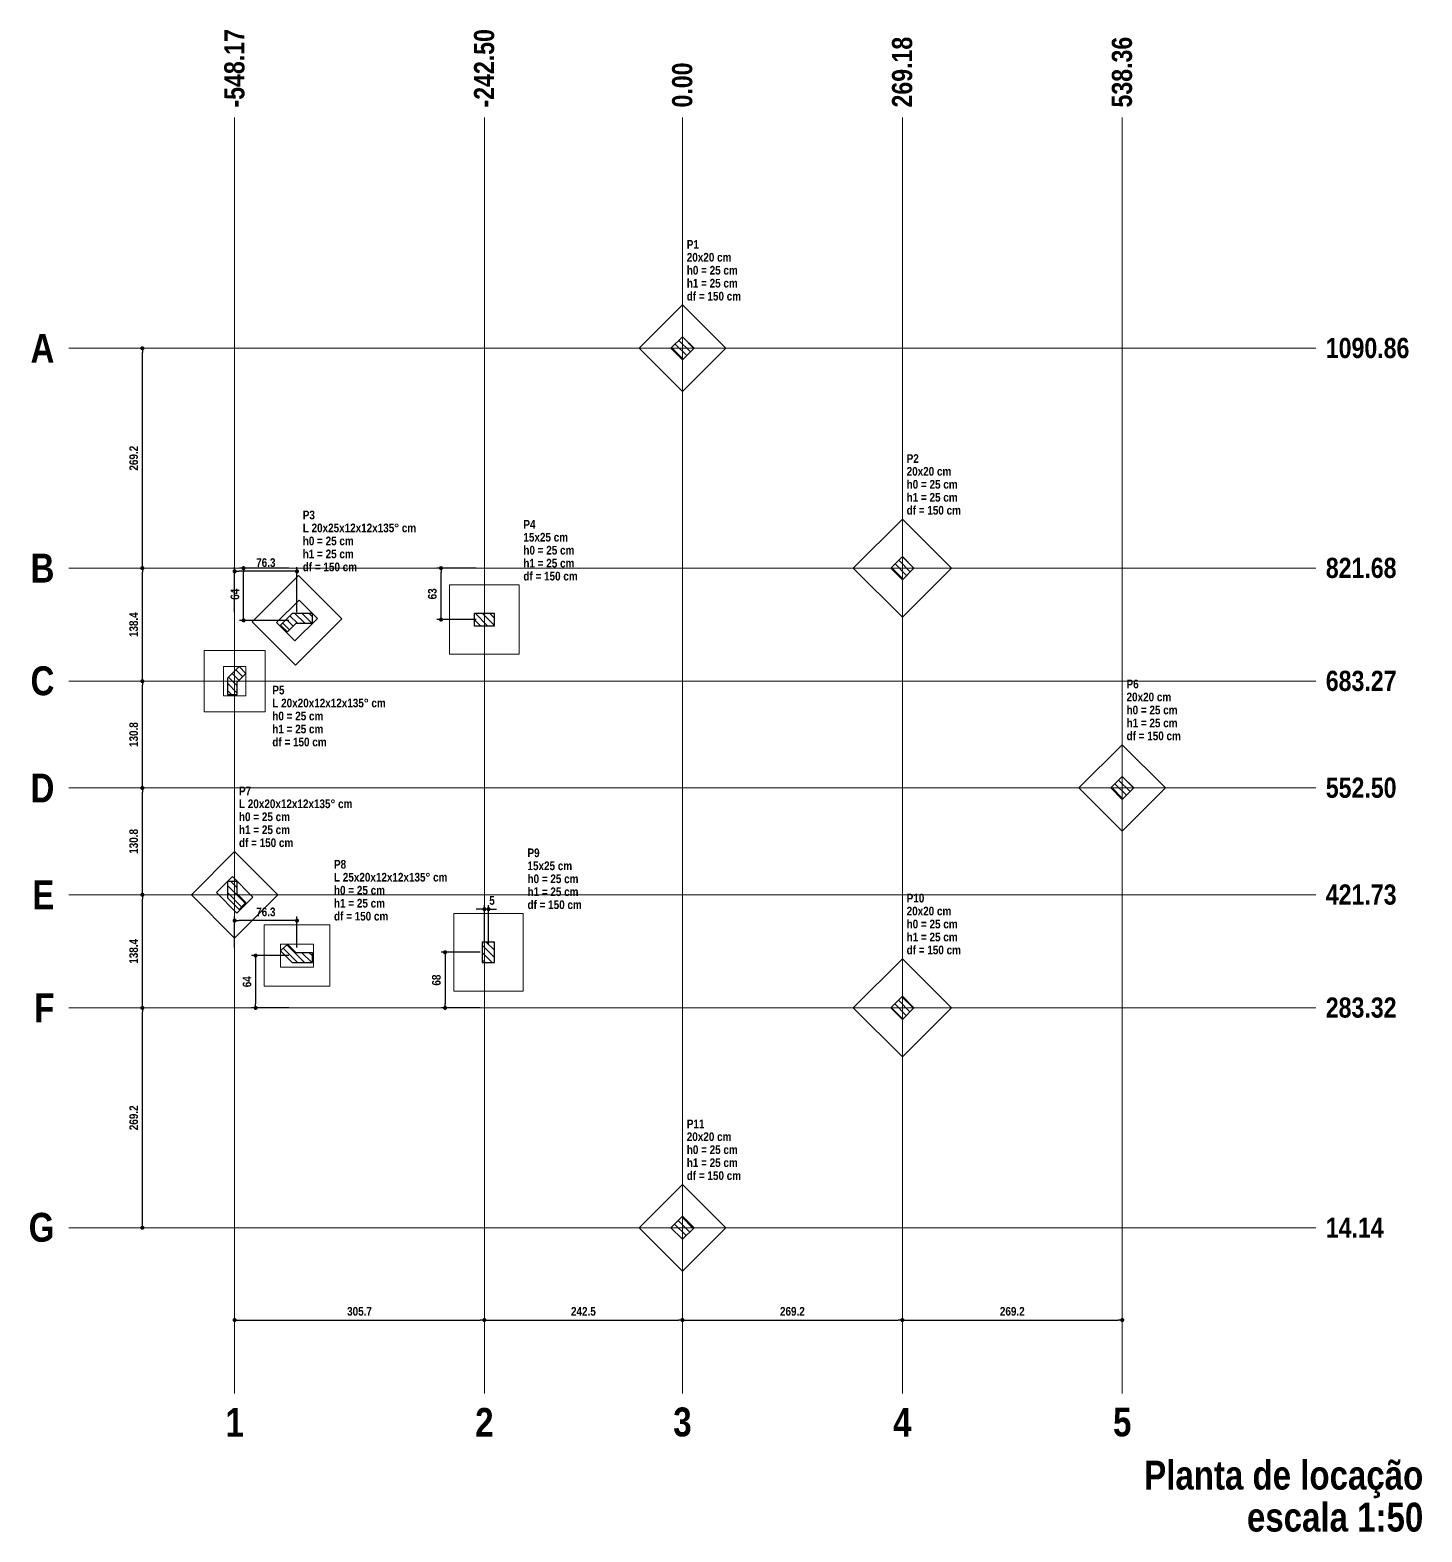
# Model space of a CAD drawing. Header units: millimetres. Extents: x 2249 to 2676, y -663 to -441.
# Drawn here: x 2249.16 to 2283.23, y -511.32 to -474.54 of the extents above; entities that cross this region are included whole.
import ezdxf

# ---------------------------------------------------------------- set-up
doc = ezdxf.new("R2010")
doc.units = ezdxf.units.MM
doc.header["$LTSCALE"] = 0.5
doc.header["$MEASUREMENT"] = 0
doc.header["$PDMODE"] = 34
doc.layers.get('0').update_dxf_attribs({"linetype": 'CONTINUOUS'})
doc.layers.get('DEFPOINTS').update_dxf_attribs({"linetype": 'CONTINUOUS'})
for name, color, linetype, lineweight in [('LC-Cotas', 7, 'CONTINUOUS', 5), ('LC-Eixos', 7, 'CONTINUOUS', 5), ('LC-Hachuras dos pilares', 9, 'CONTINUOUS', 5), ('LC-Seção das fundações', 7, 'CONTINUOUS', 5), ('LC-Seção dos pilares', 4, 'CONTINUOUS', 30), ('LC-Textos', 3, 'CONTINUOUS', 20)]:
    doc.layers.add(name, color=color, linetype=linetype, lineweight=lineweight)
doc.styles.add('ARIAL', font='ARIALNB.TTF')
doc.dimstyles.new('UM_50.000000', dxfattribs={"dimtxt": 0.18, "dimasz": 0.1, "dimexe": 0.1, "dimexo": 0.2, "dimgap": 0, "dimtad": 1, "dimtih": 1, "dimtoh": 1, "dimdec": 1, "dimlfac": 50, "dimzin": 0, "dimdsep": 46, "dimtxsty": 'Standard', "dimblk": 'CLOSED', "dimblk1": 'CLOSED', "dimblk2": 'CLOSED', "dimcen": 0.09, "dimdle": 0.1, "dimadec": 1, "dimazin": 2, "dimtfac": 1, "dimtdec": 4, "dimtofl": 0, "dimtmove": 0, "dimatfit": 3, "dimldrblk": 'CLOSED', "dimfxl": 1, "dimtolj": 1, "dimarcsym": 0})
pattern_1 = [(135, (2265.12962, -504.15337), (-0.08838835, -0.08838835), [])]

# ---------------------------------------------------------------- blocks, each defined once
blk = doc.blocks.new('_Dot')
at = {"color": 0, "linetype": 'ByBlock', "lineweight": -2}
blk.add_line((-0.5, 0), (-1, 0), dxfattribs=at)
at = {"color": 0, "linetype": 'ByBlock', "const_width": 0.5}
blk.add_lwpolyline([(-0.25, 0, 1), (0.25, 0, 1)], format="xyb", close=True, dxfattribs=at)
blk = doc.blocks.new('*D116')
at = {"layer": 'DEFPOINTS', "color": 0}
for p in [(2254.384, -487.72), (2255.692, -487.72), (2255.692, -489)]:
    blk.add_point(p, dxfattribs=at)
at = {"layer": 'LC-Cotas', "color": 0, "lineweight": -2}
for p, q in [((2255.492, -487.72), (2254.284, -487.72)), ((2254.384, -488.9), (2254.384, -487.82)), ((2255.492, -489), (2254.284, -489))]:
    blk.add_line(p, q, dxfattribs=at)
at = {"layer": 'LC-Cotas', "color": 0, "lineweight": -2, "xscale": 0.1, "yscale": 0.1, "zscale": 0.1}
for p, rotation in [((2254.384, -487.72), 90), ((2254.384, -489), 270)]:
    blk.add_blockref('_Dot', p, dxfattribs=dict(at, rotation=rotation))
at = {"layer": 'LC-Cotas', "insert": (2254.173, -488.36), "char_height": 0.2118, "attachment_point": 5, "rotation": 90, "style": 'ARIAL'}
blk.add_mtext('\\A1;64', dxfattribs=at)
blk = doc.blocks.new('DOT')
at = {"color": 210}
for p, q in [((-1, 0), (1, 0)), ((0, 1), (0, -1))]:
    blk.add_line(p, q, dxfattribs=at)
blk.add_circle((0, 0), 0.25, dxfattribs=at)
blk = doc.blocks.new('*D117')
at = {"layer": 'DEFPOINTS', "color": 0}
for p in [(2254.166, -487.798), (2254.166, -489), (2255.692, -489)]:
    blk.add_point(p, dxfattribs=at)
at = {"layer": 'LC-Cotas', "color": 0, "lineweight": -2}
for p, q in [((2254.166, -488.8), (2254.166, -487.698)), ((2255.592, -487.798), (2254.266, -487.798)), ((2255.692, -488.8), (2255.692, -487.698))]:
    blk.add_line(p, q, dxfattribs=at)
at = {"layer": 'LC-Cotas', "color": 0, "lineweight": -2, "xscale": 0.1, "yscale": 0.1, "zscale": 0.1, "rotation": 180}
blk.add_blockref('_Dot', (2254.166, -487.798), dxfattribs=at)
at = {"layer": 'LC-Cotas', "color": 0, "lineweight": -2, "xscale": 0.1, "yscale": 0.1, "zscale": 0.1}
blk.add_blockref('_Dot', (2255.692, -487.798), dxfattribs=at)
at = {"layer": 'LC-Cotas', "insert": (2254.929, -487.586), "char_height": 0.2118, "attachment_point": 5, "rotation": 0.0057, "style": 'ARIAL'}
blk.add_mtext('\\A1;76.3', dxfattribs=at)
blk = doc.blocks.new('*D118')
at = {"layer": 'DEFPOINTS', "color": 0}
for p in [(2259.218, -487.72), (2260.28, -487.72), (2260.28, -488.98)]:
    blk.add_point(p, dxfattribs=at)
at = {"layer": 'LC-Cotas', "color": 0, "lineweight": -2}
for p, q in [((2260.08, -487.72), (2259.118, -487.72)), ((2259.218, -488.88), (2259.218, -487.82)), ((2260.08, -488.98), (2259.118, -488.98))]:
    blk.add_line(p, q, dxfattribs=at)
at = {"layer": 'LC-Cotas', "color": 0, "lineweight": -2, "xscale": 0.1, "yscale": 0.1, "zscale": 0.1}
for p, rotation in [((2259.218, -487.72), 90), ((2259.218, -488.98), 270)]:
    blk.add_blockref('_Dot', p, dxfattribs=dict(at, rotation=rotation))
at = {"layer": 'LC-Cotas', "insert": (2259.006, -488.35), "char_height": 0.2118, "attachment_point": 5, "rotation": 90, "style": 'ARIAL'}
blk.add_mtext('\\A1;63', dxfattribs=at)
blk = doc.blocks.new('*D119')
at = {"layer": 'DEFPOINTS', "color": 0}
for p in [(2255.692, -497.207), (2254.68, -498.487), (2255.692, -498.487)]:
    blk.add_point(p, dxfattribs=at)
at = {"layer": 'LC-Cotas', "color": 0, "lineweight": -2}
for p, q in [((2255.492, -497.207), (2254.58, -497.207)), ((2254.68, -497.307), (2254.68, -498.387)), ((2255.492, -498.487), (2254.58, -498.487))]:
    blk.add_line(p, q, dxfattribs=at)
at = {"layer": 'LC-Cotas', "color": 0, "lineweight": -2, "xscale": 0.1, "yscale": 0.1, "zscale": 0.1}
for p, rotation in [((2254.68, -497.207), 90), ((2254.68, -498.487), 270)]:
    blk.add_blockref('_Dot', p, dxfattribs=dict(at, rotation=rotation))
at = {"layer": 'LC-Cotas', "insert": (2254.469, -497.847), "char_height": 0.2118, "attachment_point": 5, "rotation": 90, "style": 'ARIAL'}
blk.add_mtext('\\A1;64', dxfattribs=at)
blk = doc.blocks.new('*D120')
at = {"layer": 'DEFPOINTS', "color": 0}
for p in [(2254.166, -496.351), (2254.166, -497.207), (2255.692, -497.207)]:
    blk.add_point(p, dxfattribs=at)
at = {"layer": 'LC-Cotas', "color": 0, "lineweight": -2}
for p, q in [((2254.166, -497.007), (2254.166, -496.251)), ((2255.592, -496.351), (2254.266, -496.351)), ((2255.692, -497.007), (2255.692, -496.251))]:
    blk.add_line(p, q, dxfattribs=at)
at = {"layer": 'LC-Cotas', "color": 0, "lineweight": -2, "xscale": 0.1, "yscale": 0.1, "zscale": 0.1, "rotation": 180}
blk.add_blockref('_Dot', (2254.166, -496.351), dxfattribs=at)
at = {"layer": 'LC-Cotas', "color": 0, "lineweight": -2, "xscale": 0.1, "yscale": 0.1, "zscale": 0.1}
blk.add_blockref('_Dot', (2255.692, -496.351), dxfattribs=at)
at = {"layer": 'LC-Cotas', "insert": (2254.929, -496.139), "char_height": 0.2118, "attachment_point": 5, "style": 'ARIAL'}
blk.add_mtext('\\A1;76.3', dxfattribs=at)
blk = doc.blocks.new('*D121')
at = {"layer": 'DEFPOINTS', "color": 0}
for p in [(2260.38, -497.126), (2259.318, -498.487), (2260.38, -498.487)]:
    blk.add_point(p, dxfattribs=at)
at = {"layer": 'LC-Cotas', "color": 0, "lineweight": -2}
for p, q in [((2260.18, -497.126), (2259.218, -497.126)), ((2259.318, -497.226), (2259.318, -498.387)), ((2260.18, -498.487), (2259.218, -498.487))]:
    blk.add_line(p, q, dxfattribs=at)
at = {"layer": 'LC-Cotas', "color": 0, "lineweight": -2, "xscale": 0.1, "yscale": 0.1, "zscale": 0.1}
for p, rotation in [((2259.318, -497.126), 90), ((2259.318, -498.487), 270)]:
    blk.add_blockref('_Dot', p, dxfattribs=dict(at, rotation=rotation))
at = {"layer": 'LC-Cotas', "insert": (2259.106, -497.807), "char_height": 0.2118, "attachment_point": 5, "rotation": 90, "style": 'ARIAL'}
blk.add_mtext('\\A1;68', dxfattribs=at)
blk = doc.blocks.new('*D122')
at = {"layer": 'DEFPOINTS', "color": 0}
for p in [(2260.28, -496.07), (2260.28, -497.126), (2260.38, -497.126)]:
    blk.add_point(p, dxfattribs=at)
at = {"layer": 'LC-Cotas', "color": 0, "lineweight": -2}
for p, q in [((2260.18, -496.07), (2260.08, -496.07)), ((2260.28, -496.926), (2260.28, -495.97)), ((2260.38, -496.926), (2260.38, -495.97)), ((2260.48, -496.07), (2260.58, -496.07))]:
    blk.add_line(p, q, dxfattribs=at)
at = {"layer": 'LC-Cotas', "color": 0, "lineweight": -2, "xscale": 0.1, "yscale": 0.1, "zscale": 0.1}
blk.add_blockref('_Dot', (2260.28, -496.07), dxfattribs=at)
at = {"layer": 'LC-Cotas', "color": 0, "lineweight": -2, "xscale": 0.1, "yscale": 0.1, "zscale": 0.1, "rotation": 180}
blk.add_blockref('_Dot', (2260.38, -496.07), dxfattribs=at)
at = {"layer": 'LC-Cotas', "insert": (2260.467, -495.859), "char_height": 0.2118, "attachment_point": 5, "rotation": 0.0057, "style": 'ARIAL'}
blk.add_mtext('\\A1;5', dxfattribs=at)
blk = doc.blocks.new('*D123')
at = {"layer": 'DEFPOINTS', "color": 0}
for p in [(2251.906, -498.487), (2251.906, -498.487), (2251.906, -503.871)]:
    blk.add_point(p, dxfattribs=at)
at = {"layer": 'LC-Cotas', "color": 0, "lineweight": -2}
blk.add_line((2251.906, -503.771), (2251.906, -498.587), dxfattribs=at)
at = {"layer": 'LC-Cotas', "color": 0, "lineweight": -2, "xscale": 0.1, "yscale": 0.1, "zscale": 0.1}
for p, rotation in [((2251.906, -498.487), 90), ((2251.906, -503.871), 270)]:
    blk.add_blockref('_Dot', p, dxfattribs=dict(at, rotation=rotation))
at = {"layer": 'LC-Cotas', "insert": (2251.694, -501.179), "char_height": 0.2118, "attachment_point": 5, "rotation": 90, "style": 'ARIAL'}
blk.add_mtext('\\A1;269.2', dxfattribs=at)
blk = doc.blocks.new('*D124')
at = {"layer": 'DEFPOINTS', "color": 0}
for p in [(2251.906, -495.719), (2251.906, -495.719), (2251.906, -498.487)]:
    blk.add_point(p, dxfattribs=at)
at = {"layer": 'LC-Cotas', "color": 0, "lineweight": -2}
blk.add_line((2251.906, -498.387), (2251.906, -495.819), dxfattribs=at)
at = {"layer": 'LC-Cotas', "color": 0, "lineweight": -2, "xscale": 0.1, "yscale": 0.1, "zscale": 0.1}
for p, rotation in [((2251.906, -495.719), 90), ((2251.906, -498.487), 270)]:
    blk.add_blockref('_Dot', p, dxfattribs=dict(at, rotation=rotation))
at = {"layer": 'LC-Cotas', "insert": (2251.694, -497.103), "char_height": 0.2118, "attachment_point": 5, "rotation": 90, "style": 'ARIAL'}
blk.add_mtext('\\A1;138.4', dxfattribs=at)
blk = doc.blocks.new('*D125')
at = {"layer": 'DEFPOINTS', "color": 0}
for p in [(2251.906, -493.103), (2251.906, -493.103), (2251.906, -495.719)]:
    blk.add_point(p, dxfattribs=at)
at = {"layer": 'LC-Cotas', "color": 0, "lineweight": -2}
blk.add_line((2251.906, -495.619), (2251.906, -493.203), dxfattribs=at)
at = {"layer": 'LC-Cotas', "color": 0, "lineweight": -2, "xscale": 0.1, "yscale": 0.1, "zscale": 0.1}
for p, rotation in [((2251.906, -493.103), 90), ((2251.906, -495.719), 270)]:
    blk.add_blockref('_Dot', p, dxfattribs=dict(at, rotation=rotation))
at = {"layer": 'LC-Cotas', "insert": (2251.694, -494.411), "char_height": 0.2118, "attachment_point": 5, "rotation": 90, "style": 'ARIAL'}
blk.add_mtext('\\A1;130.8', dxfattribs=at)
blk = doc.blocks.new('*D126')
at = {"layer": 'DEFPOINTS', "color": 0}
for p in [(2251.906, -490.488), (2251.906, -490.488), (2251.906, -493.103)]:
    blk.add_point(p, dxfattribs=at)
at = {"layer": 'LC-Cotas', "color": 0, "lineweight": -2}
blk.add_line((2251.906, -493.003), (2251.906, -490.588), dxfattribs=at)
at = {"layer": 'LC-Cotas', "color": 0, "lineweight": -2, "xscale": 0.1, "yscale": 0.1, "zscale": 0.1}
for p, rotation in [((2251.906, -490.488), 90), ((2251.906, -493.103), 270)]:
    blk.add_blockref('_Dot', p, dxfattribs=dict(at, rotation=rotation))
at = {"layer": 'LC-Cotas', "insert": (2251.694, -491.796), "char_height": 0.2118, "attachment_point": 5, "rotation": 90, "style": 'ARIAL'}
blk.add_mtext('\\A1;130.8', dxfattribs=at)
blk = doc.blocks.new('*D127')
at = {"layer": 'DEFPOINTS', "color": 0}
for p in [(2251.906, -487.72), (2251.906, -487.72), (2251.906, -490.488)]:
    blk.add_point(p, dxfattribs=at)
at = {"layer": 'LC-Cotas', "color": 0, "lineweight": -2}
blk.add_line((2251.906, -490.388), (2251.906, -487.82), dxfattribs=at)
at = {"layer": 'LC-Cotas', "color": 0, "lineweight": -2, "xscale": 0.1, "yscale": 0.1, "zscale": 0.1}
for p, rotation in [((2251.906, -487.72), 90), ((2251.906, -490.488), 270)]:
    blk.add_blockref('_Dot', p, dxfattribs=dict(at, rotation=rotation))
at = {"layer": 'LC-Cotas', "insert": (2251.694, -489.104), "char_height": 0.2118, "attachment_point": 5, "rotation": 90, "style": 'ARIAL'}
blk.add_mtext('\\A1;138.4', dxfattribs=at)
blk = doc.blocks.new('*D128')
at = {"layer": 'DEFPOINTS', "color": 0}
for p in [(2251.906, -482.336), (2251.906, -482.336), (2251.906, -487.72)]:
    blk.add_point(p, dxfattribs=at)
at = {"layer": 'LC-Cotas', "color": 0, "lineweight": -2}
blk.add_line((2251.906, -487.62), (2251.906, -482.436), dxfattribs=at)
at = {"layer": 'LC-Cotas', "color": 0, "lineweight": -2, "xscale": 0.1, "yscale": 0.1, "zscale": 0.1}
for p, rotation in [((2251.906, -482.336), 90), ((2251.906, -487.72), 270)]:
    blk.add_blockref('_Dot', p, dxfattribs=dict(at, rotation=rotation))
at = {"layer": 'LC-Cotas', "insert": (2251.694, -485.028), "char_height": 0.2118, "attachment_point": 5, "rotation": 90, "style": 'ARIAL'}
blk.add_mtext('\\A1;269.2', dxfattribs=at)
blk = doc.blocks.new('*D129')
at = {"layer": 'DEFPOINTS', "color": 0}
for p in [(2254.166, -506.131), (2260.28, -506.131), (2260.28, -506.131)]:
    blk.add_point(p, dxfattribs=at)
at = {"layer": 'LC-Cotas', "color": 0, "lineweight": -2}
blk.add_line((2254.266, -506.131), (2260.18, -506.131), dxfattribs=at)
at = {"layer": 'LC-Cotas', "color": 0, "lineweight": -2, "xscale": 0.1, "yscale": 0.1, "zscale": 0.1, "rotation": 180}
blk.add_blockref('_Dot', (2254.166, -506.131), dxfattribs=at)
at = {"layer": 'LC-Cotas', "color": 0, "lineweight": -2, "xscale": 0.1, "yscale": 0.1, "zscale": 0.1}
blk.add_blockref('_Dot', (2260.28, -506.131), dxfattribs=at)
at = {"layer": 'LC-Cotas', "insert": (2257.223, -505.919), "char_height": 0.2118, "attachment_point": 5, "rotation": 0.0057, "style": 'ARIAL'}
blk.add_mtext('\\A1;305.7', dxfattribs=at)
blk = doc.blocks.new('*D130')
at = {"layer": 'DEFPOINTS', "color": 0}
for p in [(2260.28, -506.131), (2265.13, -506.131), (2265.13, -506.131)]:
    blk.add_point(p, dxfattribs=at)
at = {"layer": 'LC-Cotas', "color": 0, "lineweight": -2}
blk.add_line((2260.38, -506.131), (2265.03, -506.131), dxfattribs=at)
at = {"layer": 'LC-Cotas', "color": 0, "lineweight": -2, "xscale": 0.1, "yscale": 0.1, "zscale": 0.1, "rotation": 180}
blk.add_blockref('_Dot', (2260.28, -506.131), dxfattribs=at)
at = {"layer": 'LC-Cotas', "color": 0, "lineweight": -2, "xscale": 0.1, "yscale": 0.1, "zscale": 0.1}
blk.add_blockref('_Dot', (2265.13, -506.131), dxfattribs=at)
at = {"layer": 'LC-Cotas', "insert": (2262.705, -505.919), "char_height": 0.2118, "attachment_point": 5, "rotation": 0.0057, "style": 'ARIAL'}
blk.add_mtext('\\A1;242.5', dxfattribs=at)
blk = doc.blocks.new('*D131')
at = {"layer": 'DEFPOINTS', "color": 0}
for p in [(2265.13, -506.131), (2270.513, -506.131), (2270.513, -506.131)]:
    blk.add_point(p, dxfattribs=at)
at = {"layer": 'LC-Cotas', "color": 0, "lineweight": -2}
blk.add_line((2265.23, -506.131), (2270.413, -506.131), dxfattribs=at)
at = {"layer": 'LC-Cotas', "color": 0, "lineweight": -2, "xscale": 0.1, "yscale": 0.1, "zscale": 0.1, "rotation": 180}
blk.add_blockref('_Dot', (2265.13, -506.131), dxfattribs=at)
at = {"layer": 'LC-Cotas', "color": 0, "lineweight": -2, "xscale": 0.1, "yscale": 0.1, "zscale": 0.1}
blk.add_blockref('_Dot', (2270.513, -506.131), dxfattribs=at)
at = {"layer": 'LC-Cotas', "insert": (2267.821, -505.919), "char_height": 0.2118, "attachment_point": 5, "rotation": 0.0057, "style": 'ARIAL'}
blk.add_mtext('\\A1;269.2', dxfattribs=at)
blk = doc.blocks.new('*D132')
at = {"layer": 'DEFPOINTS', "color": 0}
for p in [(2270.513, -506.131), (2275.897, -506.131), (2275.897, -506.131)]:
    blk.add_point(p, dxfattribs=at)
at = {"layer": 'LC-Cotas', "color": 0, "lineweight": -2}
blk.add_line((2270.613, -506.131), (2275.797, -506.131), dxfattribs=at)
at = {"layer": 'LC-Cotas', "color": 0, "lineweight": -2, "xscale": 0.1, "yscale": 0.1, "zscale": 0.1, "rotation": 180}
blk.add_blockref('_Dot', (2270.513, -506.131), dxfattribs=at)
at = {"layer": 'LC-Cotas', "color": 0, "lineweight": -2, "xscale": 0.1, "yscale": 0.1, "zscale": 0.1}
blk.add_blockref('_Dot', (2275.897, -506.131), dxfattribs=at)
at = {"layer": 'LC-Cotas', "insert": (2273.205, -505.919), "char_height": 0.2118, "attachment_point": 5, "rotation": 0.0057, "style": 'ARIAL'}
blk.add_mtext('\\A1;269.2', dxfattribs=at)

msp = doc.modelspace()

# ---------------------------------------------------------------- hatches: boundary and pattern name
at = {"layer": 'LC-Hachuras dos pilares', "linetype": 'Continuous'}
h = msp.add_hatch(dxfattribs=at)
h.set_pattern_fill('ANSI31', color=256, angle=90, style=0)
h.set_pattern_definition(pattern_1)
h.paths.add_polyline_path([(2264.8468, -482.3362), (2265.1296, -482.6191), (2265.4125, -482.3362), (2265.1296, -482.0534), (2264.8468, -482.3362)])
h = msp.add_hatch(dxfattribs=at)
h.set_pattern_fill('ANSI31', color=256, angle=90, style=0)
h.set_pattern_definition(pattern_1)
h.paths.add_polyline_path([(2270.2304, -487.7198), (2270.5132, -488.0026), (2270.796, -487.7198), (2270.5132, -487.4369), (2270.2304, -487.7198)])
h = msp.add_hatch(dxfattribs=at)
h.set_pattern_fill('ANSI31', color=256, angle=90, style=0)
h.set_pattern_definition(pattern_1)
h.paths.add_polyline_path([(2255.572, -488.8304), (2255.2892, -489.1132), (2255.4589, -489.2829), (2255.6714, -489.0704), (2256.072, -489.0704), (2256.072, -488.8304), (2255.572, -488.8304)])
h = msp.add_hatch(dxfattribs=at)
h.set_pattern_fill('ANSI31', color=256, angle=90, style=0)
h.set_pattern_definition(pattern_1)
h.paths.add_polyline_path([(2260.0296, -488.8304), (2260.0296, -489.1304), (2260.5296, -489.1304), (2260.5296, -488.8304), (2260.0296, -488.8304)])
h = msp.add_hatch(dxfattribs=at)
h.set_pattern_fill('ANSI31', color=256, angle=90, style=0)
h.set_pattern_definition(pattern_1)
h.paths.add_polyline_path([(2253.9896, -490.4148), (2253.9896, -490.8148), (2254.2296, -490.8148), (2254.2296, -490.5142), (2254.4422, -490.3016), (2254.2725, -490.1319), (2253.9896, -490.4148)])
h = msp.add_hatch(dxfattribs=at)
h.set_pattern_fill('ANSI31', color=256, angle=90, style=0)
h.set_pattern_definition(pattern_1)
h.paths.add_polyline_path([(2275.8968, -492.8205), (2275.6139, -493.1034), (2275.8968, -493.3862), (2276.1796, -493.1034), (2275.8968, -492.8205)])
h = msp.add_hatch(dxfattribs=at)
h.set_pattern_fill('ANSI31', color=256, angle=90, style=0)
h.set_pattern_definition(pattern_1)
h.paths.add_polyline_path([(2253.9896, -495.792), (2254.2725, -496.0748), (2254.4422, -495.9051), (2254.2296, -495.6926), (2254.2296, -495.392), (2253.9896, -495.392), (2253.9896, -495.792)])
h = msp.add_hatch(dxfattribs=at)
h.set_pattern_fill('ANSI31', color=256, angle=90, style=0)
h.set_pattern_definition(pattern_1)
h.paths.add_polyline_path([(2255.572, -497.3764), (2256.072, -497.3764), (2256.072, -497.1364), (2255.6714, -497.1364), (2255.4589, -496.9238), (2255.2892, -497.0935), (2255.572, -497.3764)])
h = msp.add_hatch(dxfattribs=at)
h.set_pattern_fill('ANSI31', color=256, angle=90, style=0)
h.set_pattern_definition(pattern_1)
h.paths.add_polyline_path([(2260.5296, -496.8764), (2260.2296, -496.8764), (2260.2296, -497.3764), (2260.5296, -497.3764), (2260.5296, -496.8764)])
h = msp.add_hatch(dxfattribs=at)
h.set_pattern_fill('ANSI31', color=256, angle=90, style=0)
h.set_pattern_definition(pattern_1)
h.paths.add_polyline_path([(2270.5132, -498.2041), (2270.2304, -498.4869), (2270.5132, -498.7698), (2270.796, -498.4869), (2270.5132, -498.2041)])
h = msp.add_hatch(dxfattribs=at)
h.set_pattern_fill('ANSI31', color=256, angle=90, style=0)
h.set_pattern_definition(pattern_1)
h.paths.add_polyline_path([(2265.1296, -504.1534), (2265.4125, -503.8705), (2265.1296, -503.5877), (2264.8468, -503.8705), (2265.1296, -504.1534)])

# ---------------------------------------------------------------- linework, layer by layer
at = {"layer": 'LC-Eixos'}
for p, q in [((2254.1663, -478.187), (2254.1663, -476.687)), ((2260.2796, -478.187), (2260.2796, -476.687)), ((2265.1296, -478.187), (2265.1296, -476.687)), ((2270.5132, -478.187), (2270.5132, -476.687)), ((2275.8968, -478.187), (2275.8968, -476.687)), ((2254.1663, -478.187), (2254.1663, -506.4312)), ((2260.2796, -478.187), (2260.2796, -506.4312)), ((2265.1296, -478.187), (2265.1296, -506.4312)), ((2270.5132, -478.187), (2270.5132, -506.4312)), ((2275.8968, -478.187), (2275.8968, -506.4312)), ((2250.1056, -482.3362), (2251.6056, -482.3362)), ((2251.6056, -482.3362), (2279.1335, -482.3362)), ((2279.1335, -482.3362), (2280.6335, -482.3362)), ((2250.1056, -487.7198), (2251.6056, -487.7198)), ((2251.6056, -487.7198), (2279.1335, -487.7198)), ((2279.1335, -487.7198), (2280.6335, -487.7198)), ((2250.1056, -490.4879), (2251.6056, -490.4879)), ((2251.6056, -490.4879), (2279.1335, -490.4879)), ((2279.1335, -490.4879), (2280.6335, -490.4879)), ((2250.1056, -493.1034), (2251.6056, -493.1034)), ((2251.6056, -493.1034), (2279.1335, -493.1034)), ((2279.1335, -493.1034), (2280.6335, -493.1034)), ((2250.1056, -495.7188), (2251.6056, -495.7188)), ((2251.6056, -495.7188), (2279.1335, -495.7188)), ((2279.1335, -495.7188), (2280.6335, -495.7188)), ((2250.1056, -498.4869), (2251.6056, -498.4869)), ((2251.6056, -498.4869), (2279.1335, -498.4869)), ((2279.1335, -498.4869), (2280.6335, -498.4869)), ((2250.1056, -503.8705), (2251.6056, -503.8705)), ((2251.6056, -503.8705), (2279.1335, -503.8705)), ((2279.1335, -503.8705), (2280.6335, -503.8705)), ((2254.1663, -507.9312), (2254.1663, -506.4312)), ((2260.2796, -507.9312), (2260.2796, -506.4312)), ((2265.1296, -507.9312), (2265.1296, -506.4312)), ((2270.5132, -507.9312), (2270.5132, -506.4312)), ((2275.8968, -507.9312), (2275.8968, -506.4312))]:
    msp.add_line(p, q, dxfattribs=at)
at = {"layer": 'LC-Seção das fundações'}
for p, q in [((2264.069, -482.3362), (2265.1296, -481.2755)), ((2265.1296, -481.2755), (2266.1903, -482.3362)), ((2265.1296, -483.3969), (2264.069, -482.3362)), ((2266.1903, -482.3362), (2265.1296, -483.3969)), ((2269.3111, -487.7198), (2270.5132, -486.5177)), ((2270.5132, -486.5177), (2271.7153, -487.7198)), ((2254.5962, -489.0353), (2255.7276, -487.9039)), ((2255.7276, -487.9039), (2256.7883, -488.9646)), ((2270.5132, -488.9219), (2269.3111, -487.7198)), ((2271.7153, -487.7198), (2270.5132, -488.9219)), ((2259.4296, -489.8304), (2259.4296, -488.1304)), ((2259.4296, -488.1304), (2261.1296, -488.1304)), ((2261.1296, -488.1304), (2261.1296, -489.8304)), ((2255.1925, -489.0495), (2255.7419, -488.5002)), ((2255.7419, -488.5002), (2256.192, -488.9504)), ((2255.6569, -490.096), (2254.5962, -489.0353)), ((2255.6427, -489.4997), (2255.1925, -489.0495)), ((2256.192, -488.9504), (2255.6427, -489.4997)), ((2256.7883, -488.9646), (2255.6569, -490.096)), ((2253.4163, -491.2379), (2253.4163, -489.7379)), ((2253.4163, -489.7379), (2254.9163, -489.7379)), ((2254.9163, -489.7379), (2254.9163, -491.2379)), ((2261.1296, -489.8304), (2259.4296, -489.8304)), ((2253.8904, -490.844), (2253.8904, -490.1319)), ((2253.8904, -490.1319), (2254.4422, -490.1319)), ((2254.4422, -490.1319), (2254.4422, -490.844)), ((2254.4422, -490.844), (2253.8904, -490.844)), ((2254.9163, -491.2379), (2253.4163, -491.2379)), ((2274.8361, -493.1034), (2275.8968, -492.0427)), ((2275.8968, -492.0427), (2276.9574, -493.1034)), ((2275.8968, -494.164), (2274.8361, -493.1034)), ((2276.9574, -493.1034), (2275.8968, -494.164)), ((2253.1056, -495.7188), (2254.1663, -494.6581)), ((2254.1663, -494.6581), (2255.2269, -495.7188)), ((2253.7195, -495.6621), (2254.1096, -495.272)), ((2254.1096, -495.272), (2254.6131, -495.7755)), ((2254.1663, -496.7795), (2253.1056, -495.7188)), ((2254.2229, -496.1656), (2253.7195, -495.6621)), ((2255.2269, -495.7188), (2254.1663, -496.7795)), ((2254.6131, -495.7755), (2254.2229, -496.1656)), ((2254.8923, -496.4568), (2256.4923, -496.4568)), ((2254.8923, -497.9568), (2254.8923, -496.4568)), ((2256.4923, -496.4568), (2256.4923, -497.9568)), ((2259.5296, -496.1764), (2261.2296, -496.1764)), ((2259.5296, -498.0764), (2259.5296, -496.1764)), ((2261.2296, -496.1764), (2261.2296, -498.0764)), ((2255.2892, -496.9238), (2256.0954, -496.9238)), ((2255.2892, -497.4897), (2255.2892, -496.9238)), ((2256.0954, -496.9238), (2256.0954, -497.4897)), ((2256.0954, -497.4897), (2255.2892, -497.4897)), ((2269.3111, -498.4869), (2270.5132, -497.2849)), ((2270.5132, -497.2849), (2271.7153, -498.4869)), ((2256.4923, -497.9568), (2254.8923, -497.9568)), ((2261.2296, -498.0764), (2259.5296, -498.0764)), ((2270.5132, -499.689), (2269.3111, -498.4869)), ((2271.7153, -498.4869), (2270.5132, -499.689)), ((2264.069, -503.8705), (2265.1296, -502.8099)), ((2265.1296, -502.8099), (2266.1903, -503.8705)), ((2265.1296, -504.9312), (2264.069, -503.8705)), ((2266.1903, -503.8705), (2265.1296, -504.9312))]:
    msp.add_line(p, q, dxfattribs=at)
at = {"layer": 'LC-Seção dos pilares'}
for points in [[(2264.8468, -482.3362), (2265.1296, -482.6191), (2265.4125, -482.3362), (2265.1296, -482.0534), (2264.8468, -482.3362)], [(2270.2304, -487.7198), (2270.5132, -488.0026), (2270.796, -487.7198), (2270.5132, -487.4369), (2270.2304, -487.7198)], [(2255.572, -488.8304), (2255.2892, -489.1132), (2255.4589, -489.2829), (2255.6714, -489.0704), (2256.072, -489.0704), (2256.072, -488.8304), (2255.572, -488.8304)], [(2260.0296, -488.8304), (2260.0296, -489.1304), (2260.5296, -489.1304), (2260.5296, -488.8304), (2260.0296, -488.8304)], [(2253.9896, -490.4148), (2253.9896, -490.8148), (2254.2296, -490.8148), (2254.2296, -490.5142), (2254.4422, -490.3016), (2254.2725, -490.1319), (2253.9896, -490.4148)], [(2275.8968, -492.8205), (2275.6139, -493.1034), (2275.8968, -493.3862), (2276.1796, -493.1034), (2275.8968, -492.8205)], [(2253.9896, -495.792), (2254.2725, -496.0748), (2254.4422, -495.9051), (2254.2296, -495.6926), (2254.2296, -495.392), (2253.9896, -495.392), (2253.9896, -495.792)], [(2255.572, -497.3764), (2256.072, -497.3764), (2256.072, -497.1364), (2255.6714, -497.1364), (2255.4589, -496.9238), (2255.2892, -497.0935), (2255.572, -497.3764)], [(2260.5296, -496.8764), (2260.2296, -496.8764), (2260.2296, -497.3764), (2260.5296, -497.3764), (2260.5296, -496.8764)], [(2270.5132, -498.2041), (2270.2304, -498.4869), (2270.5132, -498.7698), (2270.796, -498.4869), (2270.5132, -498.2041)], [(2265.1296, -504.1534), (2265.4125, -503.8705), (2265.1296, -503.5877), (2264.8468, -503.8705), (2265.1296, -504.1534)]]:
    msp.add_lwpolyline(points, close=True, dxfattribs=at)

# ---------------------------------------------------------------- texts
at = {"layer": 'LC-Textos', "char_height": 0.4942, "attachment_point": 7, "rotation": 90.00021, "line_spacing_factor": 0.798, "style": 'ARIAL'}
for s, insert, width in [('-548.17', (2254.4135, -476.4404), 4.15128), ('-242.50', (2260.5265, -476.4404), 4.15128), ('269.18', (2270.7605, -476.4404), 3.55824), ('538.36', (2276.1435, -476.4404), 3.55824), ('0.00', (2265.3765, -476.4404), 2.37216)]:
    msp.add_mtext(s, dxfattribs=dict(at, insert=insert, width=width))
at = {"layer": 'LC-Textos', "line_spacing_factor": 0.798, "style": 'ARIAL'}
for s, insert, char_height, width, attachment_point in [('P1', (2265.2356, -479.8985), 0.2118, 0.50832, 7), ('20x20 cm', (2265.2356, -480.2165), 0.2118, 2.03328, 7), ('h0 = 25 cm', (2265.2356, -480.5345), 0.2118, 2.5416, 7), ('h1 = 25 cm', (2265.2356, -480.8515), 0.2118, 2.5416, 7), ('df = 150 cm', (2265.2356, -481.1695), 0.2118, 2.79576, 7), ('A', (2249.7526, -482.6894), 0.706, 0.8472, 9), ('1090.86', (2280.8806, -482.5833), 0.4942, 4.15128, 7), ('P2', (2270.6186, -485.1415), 0.2118, 0.50832, 7), ('20x20 cm', (2270.6186, -485.4585), 0.2118, 2.03328, 7), ('h0 = 25 cm', (2270.6186, -485.7765), 0.2118, 2.5416, 7), ('df = 150 cm', (2270.6186, -486.4115), 0.2118, 2.79576, 7), ('h1 = 25 cm', (2270.6186, -486.0945), 0.2118, 2.5416, 7), ('P3', (2255.8336, -486.5275), 0.2118, 0.50832, 7), ('P4', (2261.2356, -486.7535), 0.2118, 0.50832, 7), ('L 20x25x12x12x135° cm', (2255.8336, -486.8445), 0.2118, 5.33736, 7), ('15x25 cm', (2261.2356, -487.0715), 0.2118, 2.03328, 7), ('h0 = 25 cm', (2255.8336, -487.1625), 0.2118, 2.5416, 7), ('h1 = 25 cm', (2255.8336, -487.4805), 0.2118, 2.5416, 7), ('h0 = 25 cm', (2261.2356, -487.3895), 0.2118, 2.5416, 7), ('B', (2249.7526, -488.0724), 0.706, 0.8472, 9), ('df = 150 cm', (2255.8336, -487.7985), 0.2118, 2.79576, 7), ('h1 = 25 cm', (2261.2356, -487.7065), 0.2118, 2.5416, 7), ('821.68', (2280.8806, -487.9673), 0.4942, 3.55824, 7), ('df = 150 cm', (2261.2356, -488.0245), 0.2118, 2.79576, 7), ('C', (2249.7526, -490.8414), 0.706, 0.8472, 9), ('683.27', (2280.8806, -490.7353), 0.4942, 3.55824, 7), ('P5', (2255.0888, -490.8146), 0.2118, 0.50832, 7), ('P6', (2276.0026, -490.6665), 0.2118, 0.50832, 7), ('L 20x20x12x12x135° cm', (2255.0888, -491.1316), 0.2118, 5.33736, 7), ('20x20 cm', (2276.0026, -490.9835), 0.2118, 2.03328, 7), ('h0 = 25 cm', (2255.0888, -491.4496), 0.2118, 2.5416, 7), ('h0 = 25 cm', (2276.0026, -491.3015), 0.2118, 2.5416, 7), ('h1 = 25 cm', (2255.0888, -491.7676), 0.2118, 2.5416, 7), ('h1 = 25 cm', (2276.0026, -491.6195), 0.2118, 2.5416, 7), ('df = 150 cm', (2255.0888, -492.0856), 0.2118, 2.79576, 7), ('df = 150 cm', (2276.0026, -491.9365), 0.2118, 2.79576, 7), ('D', (2249.7526, -493.4564), 0.706, 0.8472, 9), ('P7', (2254.2726, -493.2815), 0.2118, 0.50832, 7), ('552.50', (2280.8806, -493.3503), 0.4942, 3.55824, 7), ('L 20x20x12x12x135° cm', (2254.2726, -493.5995), 0.2118, 5.33736, 7), ('h0 = 25 cm', (2254.2726, -493.9165), 0.2118, 2.5416, 7), ('h1 = 25 cm', (2254.2726, -494.2345), 0.2118, 2.5416, 7), ('df = 150 cm', (2254.2726, -494.5525), 0.2118, 2.79576, 7), ('P9', (2261.3356, -494.7995), 0.2118, 0.50832, 7), ('P8', (2256.5986, -495.0805), 0.2118, 0.50832, 7), ('15x25 cm', (2261.3356, -495.1175), 0.2118, 2.03328, 7), ('E', (2249.7526, -496.0714), 0.706, 0.8472, 9), ('L 25x20x12x12x135° cm', (2256.5986, -495.3975), 0.2118, 5.33736, 7), ('h0 = 25 cm', (2261.3356, -495.4355), 0.2118, 2.5416, 7), ('h0 = 25 cm', (2256.5986, -495.7155), 0.2118, 2.5416, 7), ('h1 = 25 cm', (2261.3356, -495.7525), 0.2118, 2.5416, 7), ('P10', (2270.6186, -495.9085), 0.2118, 0.76248, 7), ('421.73', (2280.8806, -495.9663), 0.4942, 3.55824, 7), ('h1 = 25 cm', (2256.5986, -496.0335), 0.2118, 2.5416, 7), ('df = 150 cm', (2261.3356, -496.0705), 0.2118, 2.79576, 7), ('20x20 cm', (2270.6186, -496.2255), 0.2118, 2.03328, 7), ('df = 150 cm', (2256.5986, -496.3505), 0.2118, 2.79576, 7), ('h0 = 25 cm', (2270.6186, -496.5435), 0.2118, 2.5416, 7), ('h1 = 25 cm', (2270.6186, -496.8615), 0.2118, 2.5416, 7), ('df = 150 cm', (2270.6186, -497.1785), 0.2118, 2.79576, 7), ('F', (2249.7526, -498.8404), 0.706, 0.8472, 9), ('283.32', (2280.8806, -498.7343), 0.4942, 3.55824, 7), ('P11', (2265.2356, -501.4335), 0.2118, 0.76248, 7), ('20x20 cm', (2265.2356, -501.7505), 0.2118, 2.03328, 7), ('h0 = 25 cm', (2265.2356, -502.0685), 0.2118, 2.5416, 7), ('h1 = 25 cm', (2265.2356, -502.3865), 0.2118, 2.5416, 7), ('df = 150 cm', (2265.2356, -502.7035), 0.2118, 2.79576, 7), ('G', (2249.7526, -504.2234), 0.706, 0.8472, 9), ('14.14', (2280.8806, -504.1173), 0.4942, 2.9652, 7), ('1', (2254.1666, -508.9904), 0.706, 0.8472, 8), ('2', (2260.2796, -508.9904), 0.706, 0.8472, 8), ('3', (2265.1296, -508.9904), 0.706, 0.8472, 8), ('4', (2270.5136, -508.9904), 0.706, 0.8472, 8), ('5', (2275.8966, -508.9904), 0.706, 0.8472, 8), ('Planta de locação', (2283.2666, -510.4944), 0.706, 14.4024, 9), ('escala 1:50', (2283.2666, -511.3204), 0.706, 9.3192, 9)]:
    msp.add_mtext(s, dxfattribs=dict(at, insert=insert, char_height=char_height, width=width, attachment_point=attachment_point))

# ---------------------------------------------------------------- dimensions: what is measured, and where the dimension line sits
at = {"layer": 'LC-Cotas'}
for base, p1, p2, override, picture, middle in [((2251.9056, -482.3362), (2251.9056, -487.7198), (2251.9056, -482.3362), {"dimtxt": 0.2118, "dimasz": 0.1, "dimexe": 0.1, "dimexo": 0.2, "dimtad": 1, "dimtih": 0, "dimtoh": 0, "dimdec": 1, "dimlfac": 50, "dimzin": 8, "dimtxsty": 'ARIAL', "dimblk": 'Dot', "dimblk1": 'Dot', "dimblk2": 'Dot', "dimsah": 1, "dimdle": 0.1, "dimse1": 1, "dimse2": 1, "dimclrt": 256, "dimadec": 1, "dimazin": 3, "dimtmove": 2, "dimldrblk": 'Dot'}, '*D128', (2251.6938, -485.028)), ((2251.9056, -487.7198), (2251.9056, -490.4879), (2251.9056, -487.7198), {"dimtxt": 0.2118, "dimasz": 0.1, "dimexe": 0.1, "dimexo": 0.2, "dimtad": 1, "dimtih": 0, "dimtoh": 0, "dimdec": 1, "dimlfac": 50, "dimzin": 8, "dimtxsty": 'ARIAL', "dimblk": 'Dot', "dimblk1": 'Dot', "dimblk2": 'Dot', "dimsah": 1, "dimdle": 0.1, "dimse1": 1, "dimse2": 1, "dimclrt": 256, "dimadec": 1, "dimazin": 3, "dimtmove": 2, "dimldrblk": 'Dot'}, '*D127', (2251.6938, -489.1039)), ((2254.3844, -487.7198), (2255.6923, -489), (2255.6923, -487.7198), {"dimtxt": 0.2118, "dimasz": 0.1, "dimexe": 0.1, "dimexo": 0.2, "dimtad": 1, "dimtih": 0, "dimtoh": 0, "dimdec": 1, "dimlfac": 50, "dimzin": 8, "dimtxsty": 'ARIAL', "dimblk": 'Dot', "dimblk1": 'Dot', "dimblk2": 'Dot', "dimsah": 1, "dimdle": 0.1, "dimse1": 0, "dimse2": 0, "dimclrt": 256, "dimadec": 1, "dimazin": 3, "dimtmove": 2, "dimldrblk": 'Dot'}, '*D116', (2254.1726, -488.3599)), ((2259.2178, -487.7198), (2260.2796, -488.9804), (2260.2796, -487.7198), {"dimtxt": 0.2118, "dimasz": 0.1, "dimexe": 0.1, "dimexo": 0.2, "dimtad": 1, "dimtih": 0, "dimtoh": 0, "dimdec": 1, "dimlfac": 50, "dimzin": 8, "dimtxsty": 'ARIAL', "dimblk": 'Dot', "dimblk1": 'Dot', "dimblk2": 'Dot', "dimsah": 1, "dimdle": 0.1, "dimse1": 0, "dimse2": 0, "dimclrt": 256, "dimadec": 1, "dimazin": 3, "dimtmove": 2, "dimldrblk": 'Dot'}, '*D118', (2259.006, -488.3501)), ((2251.9056, -490.4879), (2251.9056, -493.1034), (2251.9056, -490.4879), {"dimtxt": 0.2118, "dimasz": 0.1, "dimexe": 0.1, "dimexo": 0.2, "dimtad": 1, "dimtih": 0, "dimtoh": 0, "dimdec": 1, "dimlfac": 50, "dimzin": 8, "dimtxsty": 'ARIAL', "dimblk": 'Dot', "dimblk1": 'Dot', "dimblk2": 'Dot', "dimsah": 1, "dimdle": 0.1, "dimse1": 1, "dimse2": 1, "dimclrt": 256, "dimadec": 1, "dimazin": 3, "dimtmove": 2, "dimldrblk": 'Dot'}, '*D126', (2251.6938, -491.7957)), ((2251.9056, -493.1034), (2251.9056, -495.7188), (2251.9056, -493.1034), {"dimtxt": 0.2118, "dimasz": 0.1, "dimexe": 0.1, "dimexo": 0.2, "dimtad": 1, "dimtih": 0, "dimtoh": 0, "dimdec": 1, "dimlfac": 50, "dimzin": 8, "dimtxsty": 'ARIAL', "dimblk": 'Dot', "dimblk1": 'Dot', "dimblk2": 'Dot', "dimsah": 1, "dimdle": 0.1, "dimse1": 1, "dimse2": 1, "dimclrt": 256, "dimadec": 1, "dimazin": 3, "dimtmove": 2, "dimldrblk": 'Dot'}, '*D125', (2251.6938, -494.4111)), ((2251.9056, -495.7188), (2251.9056, -498.4869), (2251.9056, -495.7188), {"dimtxt": 0.2118, "dimasz": 0.1, "dimexe": 0.1, "dimexo": 0.2, "dimtad": 1, "dimtih": 0, "dimtoh": 0, "dimdec": 1, "dimlfac": 50, "dimzin": 8, "dimtxsty": 'ARIAL', "dimblk": 'Dot', "dimblk1": 'Dot', "dimblk2": 'Dot', "dimsah": 1, "dimdle": 0.1, "dimse1": 1, "dimse2": 1, "dimclrt": 256, "dimadec": 1, "dimazin": 3, "dimtmove": 2, "dimldrblk": 'Dot'}, '*D124', (2251.6938, -497.1029)), ((2254.6805, -498.4869), (2255.6923, -497.2068), (2255.6923, -498.4869), {"dimtxt": 0.2118, "dimasz": 0.1, "dimexe": 0.1, "dimexo": 0.2, "dimtad": 1, "dimtih": 0, "dimtoh": 0, "dimdec": 1, "dimlfac": 50, "dimzin": 8, "dimtxsty": 'ARIAL', "dimblk": 'Dot', "dimblk1": 'Dot', "dimblk2": 'Dot', "dimsah": 1, "dimdle": 0.1, "dimse1": 0, "dimse2": 0, "dimclrt": 256, "dimadec": 1, "dimazin": 3, "dimtmove": 2, "dimldrblk": 'Dot'}, '*D119', (2254.4687, -497.8469)), ((2259.3178, -498.4869), (2260.3796, -497.1264), (2260.3796, -498.4869), {"dimtxt": 0.2118, "dimasz": 0.1, "dimexe": 0.1, "dimexo": 0.2, "dimtad": 1, "dimtih": 0, "dimtoh": 0, "dimdec": 1, "dimlfac": 50, "dimzin": 8, "dimtxsty": 'ARIAL', "dimblk": 'Dot', "dimblk1": 'Dot', "dimblk2": 'Dot', "dimsah": 1, "dimdle": 0.1, "dimse1": 0, "dimse2": 0, "dimclrt": 256, "dimadec": 1, "dimazin": 3, "dimtmove": 2, "dimldrblk": 'Dot'}, '*D121', (2259.106, -497.8067)), ((2251.9056, -498.4869), (2251.9056, -503.8705), (2251.9056, -498.4869), {"dimtxt": 0.2118, "dimasz": 0.1, "dimexe": 0.1, "dimexo": 0.2, "dimtad": 1, "dimtih": 0, "dimtoh": 0, "dimdec": 1, "dimlfac": 50, "dimzin": 8, "dimtxsty": 'ARIAL', "dimblk": 'Dot', "dimblk1": 'Dot', "dimblk2": 'Dot', "dimsah": 1, "dimdle": 0.1, "dimse1": 1, "dimse2": 1, "dimclrt": 256, "dimadec": 1, "dimazin": 3, "dimtmove": 2, "dimldrblk": 'Dot'}, '*D123', (2251.6938, -501.1787))]:
    dim = msp.add_linear_dim(base=base, p1=p1, p2=p2, angle=90, dimstyle='UM_50.000000', override=override, dxfattribs=at)
    dim.commit()
    dim.dimension.update_dxf_attribs({"geometry": picture, "text_midpoint": middle, "dimtype": 160, "text_rotation": 90})
for base, p1, p2, override, picture, middle in [((2254.1663, -487.798), (2255.6923, -489), (2254.1663, -489), {"dimtxt": 0.2118, "dimasz": 0.1, "dimexe": 0.1, "dimexo": 0.2, "dimtad": 1, "dimtih": 0, "dimtoh": 0, "dimdec": 1, "dimlfac": 50, "dimzin": 8, "dimtxsty": 'ARIAL', "dimblk": 'Dot', "dimblk1": 'Dot', "dimblk2": 'Dot', "dimsah": 1, "dimdle": 0.1, "dimse1": 0, "dimse2": 0, "dimclrt": 256, "dimadec": 1, "dimazin": 3, "dimtmove": 2, "dimldrblk": 'Dot'}, '*D117', (2254.9293, -487.5862)), ((2260.2796, -496.0705), (2260.3796, -497.1264), (2260.2796, -497.1264), {"dimtxt": 0.2118, "dimasz": 0.1, "dimexe": 0.1, "dimexo": 0.2, "dimtad": 1, "dimtih": 0, "dimtoh": 0, "dimdec": 1, "dimlfac": 50, "dimzin": 8, "dimtxsty": 'ARIAL', "dimblk": 'Dot', "dimblk1": 'Dot', "dimblk2": 'Dot', "dimsah": 1, "dimdle": 0.1, "dimse1": 0, "dimse2": 0, "dimclrt": 256, "dimadec": 1, "dimazin": 3, "dimtmove": 2, "dimldrblk": 'Dot'}, '*D122', (2260.4672, -495.8587)), ((2260.2796, -506.1312), (2254.1663, -506.1312), (2260.2796, -506.1312), {"dimtxt": 0.2118, "dimasz": 0.1, "dimexe": 0.1, "dimexo": 0.2, "dimtad": 1, "dimtih": 0, "dimtoh": 0, "dimdec": 1, "dimlfac": 50, "dimzin": 8, "dimtxsty": 'ARIAL', "dimblk": 'Dot', "dimblk1": 'Dot', "dimblk2": 'Dot', "dimsah": 1, "dimdle": 0.1, "dimse1": 1, "dimse2": 1, "dimclrt": 256, "dimadec": 1, "dimazin": 3, "dimtmove": 2, "dimldrblk": 'Dot'}, '*D129', (2257.223, -505.9194)), ((2265.1296, -506.1312), (2260.2796, -506.1312), (2265.1296, -506.1312), {"dimtxt": 0.2118, "dimasz": 0.1, "dimexe": 0.1, "dimexo": 0.2, "dimtad": 1, "dimtih": 0, "dimtoh": 0, "dimdec": 1, "dimlfac": 50, "dimzin": 8, "dimtxsty": 'ARIAL', "dimblk": 'Dot', "dimblk1": 'Dot', "dimblk2": 'Dot', "dimsah": 1, "dimdle": 0.1, "dimse1": 1, "dimse2": 1, "dimclrt": 256, "dimadec": 1, "dimazin": 3, "dimtmove": 2, "dimldrblk": 'Dot'}, '*D130', (2262.7046, -505.9194)), ((2270.5132, -506.1312), (2265.1296, -506.1312), (2270.5132, -506.1312), {"dimtxt": 0.2118, "dimasz": 0.1, "dimexe": 0.1, "dimexo": 0.2, "dimtad": 1, "dimtih": 0, "dimtoh": 0, "dimdec": 1, "dimlfac": 50, "dimzin": 8, "dimtxsty": 'ARIAL', "dimblk": 'Dot', "dimblk1": 'Dot', "dimblk2": 'Dot', "dimsah": 1, "dimdle": 0.1, "dimse1": 1, "dimse2": 1, "dimclrt": 256, "dimadec": 1, "dimazin": 3, "dimtmove": 2, "dimldrblk": 'Dot'}, '*D131', (2267.8214, -505.9194)), ((2275.8968, -506.1312), (2270.5132, -506.1312), (2275.8968, -506.1312), {"dimtxt": 0.2118, "dimasz": 0.1, "dimexe": 0.1, "dimexo": 0.2, "dimtad": 1, "dimtih": 0, "dimtoh": 0, "dimdec": 1, "dimlfac": 50, "dimzin": 8, "dimtxsty": 'ARIAL', "dimblk": 'Dot', "dimblk1": 'Dot', "dimblk2": 'Dot', "dimsah": 1, "dimdle": 0.1, "dimse1": 1, "dimse2": 1, "dimclrt": 256, "dimadec": 1, "dimazin": 3, "dimtmove": 2, "dimldrblk": 'Dot'}, '*D132', (2273.205, -505.9194))]:
    dim = msp.add_linear_dim(base=base, p1=p1, p2=p2, dimstyle='UM_50.000000', override=override, dxfattribs=at)
    dim.commit()
    dim.dimension.update_dxf_attribs({"geometry": picture, "text_midpoint": middle, "dimtype": 160, "text_rotation": 0.00573})
dim = msp.add_linear_dim(base=(2254.1663, -496.3509), p1=(2255.6923, -497.2068), p2=(2254.1663, -497.2068), dimstyle='UM_50.000000', override={"dimtxt": 0.2118, "dimasz": 0.1, "dimexe": 0.1, "dimexo": 0.2, "dimtad": 1, "dimtih": 0, "dimtoh": 0, "dimdec": 1, "dimlfac": 50, "dimzin": 8, "dimtxsty": 'ARIAL', "dimblk": 'Dot', "dimblk1": 'Dot', "dimblk2": 'Dot', "dimsah": 1, "dimdle": 0.1, "dimse1": 0, "dimse2": 0, "dimclrt": 256, "dimadec": 1, "dimazin": 3, "dimtmove": 2, "dimldrblk": 'Dot'}, dxfattribs=at)
dim.commit()
dim.dimension.update_dxf_attribs({"geometry": '*D120', "text_midpoint": (2254.9293, -496.1391), "dimtype": 160})

doc.saveas('drawing.dxf')
